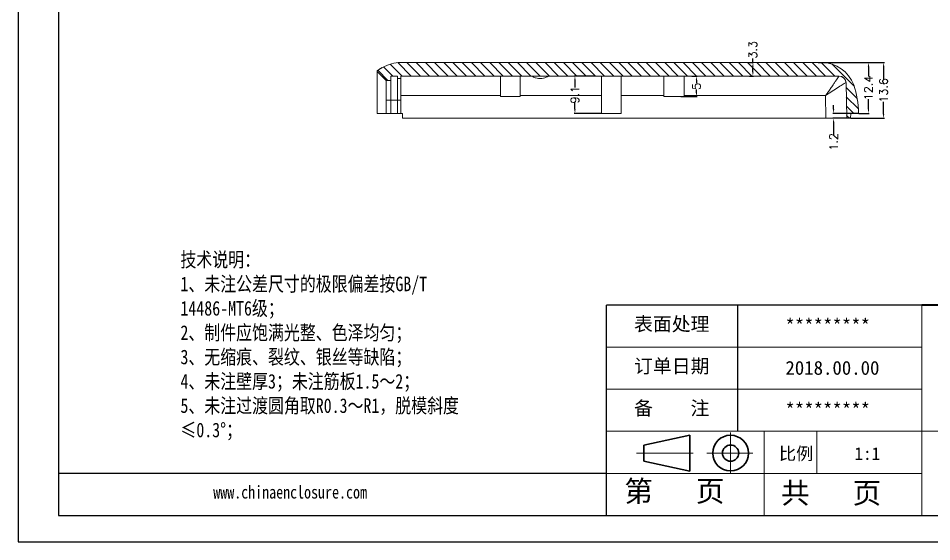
# Model space of a CAD drawing. Header units: inches. Extents: x 2883 to 4028, y 1129 to 1398.
# Drawn here: x 3358.6 to 3581.3, y 1128.8 to 1256.3 of the extents above; entities that cross this region are included whole.
import ezdxf

# ---------------------------------------------------------------- set-up
doc = ezdxf.new("R2010")
doc.units = ezdxf.units.IN
doc.header["$LTSCALE"] = 15
doc.linetypes.add('CENTER2', pattern=[28.575, 19.05, -3.175, 3.175, -3.175])
doc.layers.add('文字', color=81, linetype='Continuous')
for name, color, linetype, lineweight in [('粗实线', 7, 'Continuous', 30), ('细实线', 3, 'Continuous', 9), ('细点划线', 2, 'CENTER2', 9)]:
    doc.layers.add(name, color=color, linetype=linetype, lineweight=lineweight)
doc.styles.get("Standard").update_dxf_attribs({"font": 'txt', "bigfont": 'gbcbig.shx'})
doc.styles.add('宋体', font='', dxfattribs={"width": 0.8, "height": 3.5})
doc.styles.get('宋体').set_extended_font_data('SimSun')
doc.dimstyles.new('2.5', dxfattribs={"dimtxt": 2, "dimasz": 1, "dimexe": 0.18, "dimexo": 0.0625, "dimgap": 0.09, "dimtad": 0, "dimdsep": 46, "dimtxsty": 'Standard', "dimcen": 1, "dimclrd": 3, "dimclre": 3, "dimadec": 0, "dimazin": 2, "dimtfac": 1, "dimtofl": 0, "dimtmove": 0, "dimatfit": 3, "dimfxl": 1, "dimtolj": 1, "dimtzin": 0, "dimarcsym": 0})

# ---------------------------------------------------------------- blocks, each defined once
blk = doc.blocks.new('*D262')
at = {"color": 3, "lineweight": -2}
for p, q in [((3554.57, 1245.55), (3569.79, 1245.55)), ((3569.61, 1244.55), (3569.61, 1241.5)), ((3569.61, 1232.95), (3569.61, 1235.99)), ((3561.61, 1231.95), (3569.79, 1231.95))]:
    blk.add_line(p, q, dxfattribs=at)
at = {"color": 3}
for points in [[(3569.45, 1244.55), (3569.78, 1244.55), (3569.61, 1245.55)], [(3569.45, 1232.95), (3569.78, 1232.95), (3569.61, 1231.95)]]:
    blk.add_solid(points, dxfattribs=at)
at = {"layer": 'Defpoints', "color": 0}
for p in [(3554.51, 1245.55), (3569.61, 1245.55), (3561.55, 1231.95)]:
    blk.add_point(p, dxfattribs=at)
at = {"color": 0, "insert": (3569.61, 1238.75), "char_height": 2, "attachment_point": 5, "rotation": 90}
blk.add_mtext('\\A1;13.6', dxfattribs=at)
blk = doc.blocks.new('*D263')
at = {"color": 3, "lineweight": -2}
for p, q in [((3553.69, 1245.55), (3566.1, 1245.55)), ((3565.92, 1244.55), (3565.92, 1242.1)), ((3565.92, 1234.15), (3565.92, 1236.59)), ((3563.55, 1233.15), (3566.1, 1233.15))]:
    blk.add_line(p, q, dxfattribs=at)
at = {"color": 3}
for points in [[(3565.76, 1244.55), (3566.09, 1244.55), (3565.92, 1245.55)], [(3565.76, 1234.15), (3566.09, 1234.15), (3565.92, 1233.15)]]:
    blk.add_solid(points, dxfattribs=at)
at = {"layer": 'Defpoints', "color": 0}
for p in [(3553.63, 1245.55), (3565.92, 1245.55), (3563.49, 1233.15)]:
    blk.add_point(p, dxfattribs=at)
at = {"color": 0, "insert": (3565.92, 1239.35), "char_height": 2, "attachment_point": 5, "rotation": 90}
blk.add_mtext('\\A1;12.4', dxfattribs=at)
blk = doc.blocks.new('*D264')
at = {"color": 3, "lineweight": -2}
for p, q in [((3557.42, 1234.15), (3557.42, 1235.15)), ((3563.43, 1233.15), (3557.24, 1233.15)), ((3561.49, 1231.95), (3557.24, 1231.95)), ((3557.42, 1230.95), (3557.42, 1227.95))]:
    blk.add_line(p, q, dxfattribs=at)
at = {"color": 3}
for points in [[(3557.25, 1234.15), (3557.58, 1234.15), (3557.42, 1233.15)], [(3557.25, 1230.95), (3557.58, 1230.95), (3557.42, 1231.95)]]:
    blk.add_solid(points, dxfattribs=at)
at = {"layer": 'Defpoints', "color": 0}
for p in [(3557.42, 1233.15), (3561.55, 1231.95), (3563.49, 1233.15)]:
    blk.add_point(p, dxfattribs=at)
at = {"color": 0, "insert": (3557.42, 1226.19), "char_height": 2, "attachment_point": 5, "rotation": 90}
blk.add_mtext('\\A1;1.2', dxfattribs=at)
blk = doc.blocks.new('*D265')
at = {"color": 3, "lineweight": -2}
for p, q in [((3536.89, 1245.55), (3537.92, 1245.55)), ((3537.74, 1245.55), (3537.74, 1246.55)), ((3537.74, 1243.25), (3537.74, 1244.55)), ((3536.89, 1242.25), (3537.92, 1242.25))]:
    blk.add_line(p, q, dxfattribs=at)
at = {"color": 3}
for points in [[(3537.57, 1244.55), (3537.9, 1244.55), (3537.74, 1245.55)], [(3537.57, 1243.25), (3537.9, 1243.25), (3537.74, 1242.25)]]:
    blk.add_solid(points, dxfattribs=at)
at = {"layer": 'Defpoints', "color": 0}
for p in [(3536.83, 1245.55), (3537.74, 1245.55), (3536.83, 1242.25)]:
    blk.add_point(p, dxfattribs=at)
at = {"color": 0, "insert": (3537.74, 1248.64), "char_height": 2, "attachment_point": 5, "rotation": 90}
blk.add_mtext('\\A1;3.3', dxfattribs=at)
blk = doc.blocks.new('*D266')
at = {"color": 3, "lineweight": -2}
for p, q in [((3522.85, 1242.25), (3524.15, 1242.25)), ((3523.97, 1241.25), (3523.97, 1240.5)), ((3523.97, 1238.25), (3523.97, 1238.99)), ((3520.16, 1237.25), (3524.15, 1237.25))]:
    blk.add_line(p, q, dxfattribs=at)
at = {"color": 3}
for points in [[(3523.8, 1241.25), (3524.13, 1241.25), (3523.97, 1242.25)], [(3523.8, 1238.25), (3524.13, 1238.25), (3523.97, 1237.25)]]:
    blk.add_solid(points, dxfattribs=at)
at = {"layer": 'Defpoints', "color": 0}
for p in [(3522.78, 1242.25), (3523.97, 1242.25), (3520.1, 1237.25)]:
    blk.add_point(p, dxfattribs=at)
at = {"color": 0, "insert": (3523.97, 1239.75), "char_height": 2, "attachment_point": 5, "rotation": 90}
blk.add_mtext('\\A1;5', dxfattribs=at)
blk = doc.blocks.new('*D267')
at = {"color": 3, "lineweight": -2}
for p, q in [((3499.03, 1242.25), (3494.16, 1242.25)), ((3494.34, 1241.25), (3494.34, 1239.45)), ((3494.34, 1234.15), (3494.34, 1235.94)), ((3500.76, 1233.15), (3494.16, 1233.15))]:
    blk.add_line(p, q, dxfattribs=at)
at = {"color": 3}
for points in [[(3494.17, 1241.25), (3494.51, 1241.25), (3494.34, 1242.25)], [(3494.17, 1234.15), (3494.51, 1234.15), (3494.34, 1233.15)]]:
    blk.add_solid(points, dxfattribs=at)
at = {"layer": 'Defpoints', "color": 0}
for p in [(3494.34, 1242.25), (3499.09, 1242.25), (3500.82, 1233.15)]:
    blk.add_point(p, dxfattribs=at)
at = {"color": 0, "insert": (3494.34, 1237.7), "char_height": 2, "attachment_point": 5, "rotation": 90}
blk.add_mtext('\\A1;9.1', dxfattribs=at)

msp = doc.modelspace()

# ---------------------------------------------------------------- hatches: boundary and pattern name
at = {"linetype": 'Continuous', "lineweight": 0}
h = msp.add_hatch(dxfattribs=at)
h.set_pattern_fill('ANSI31', color=4, scale=0.5, angle=90, style=0)
edge = h.paths.add_edge_path(flags=0)
edge.add_line((3446.09, 1243.377), (3446.09, 1243.348))
edge.add_line((3446.09, 1243.348), (3448.315, 1241.198))
edge.add_line((3448.315, 1241.198), (3449.415, 1241.198))
edge.add_line((3449.415, 1241.198), (3449.415, 1242.223))
edge.add_line((3449.415, 1242.223), (3451.065, 1242.223))
edge.add_line((3451.065, 1242.223), (3451.065, 1241.648))
edge.add_line((3451.065, 1241.648), (3451.89, 1241.648))
edge.add_line((3451.89, 1241.648), (3451.89, 1242.248))
edge.add_line((3451.89, 1242.248), (3558.761, 1242.248))
edge.add_arc((3558.761, 1240.548), 1.7, 1, 90, ccw=False)
edge.add_line((3560.46, 1240.578), (3560.611, 1231.948))
edge.add_line((3560.611, 1231.948), (3561.548, 1231.948))
edge.add_line((3561.548, 1231.948), (3561.59, 1233.148))
edge.add_line((3561.59, 1233.148), (3563.49, 1233.148))
edge.add_spline(control_points=[(3563.49, 1233.148), (3563.49, 1235.595), (3563.099, 1237.901), (3562.318, 1240.065)], knot_values=[0, 0, 0, 0, 0.3761864, 0.3761864, 0.3761864, 0.3761864], weights=[1, 1, 1, 1], degree=3, periodic=0)
edge.add_arc((3554.511, 1237.248), 8.3, 19.84179, 90)
edge.add_line((3554.511, 1245.548), (3451.941, 1245.548))
edge.add_arc((3451.941, 1236.548), 9, 89.99815, 120.46714)
edge.add_line((3447.377, 1244.306), (3446.238, 1243.635))
edge.add_arc((3446.39, 1243.377), 0.3, 120.46553, 180.00003)

# ---------------------------------------------------------------- linework, layer by layer
for p, q in [((3358.601, 1397.774), (3358.601, 1128.767)), ((3368.446, 1391.369), (3368.446, 1135.172)), ((3358.601, 1253.307), (3358.601, 1128.767)), ((3578.931, 1186.411), (3502.072, 1186.411)), ((3502.072, 1135.172), (3502.072, 1186.411)), ((3534.097, 1155.668), (3534.097, 1186.411)), ((3502.072, 1145.42), (3368.446, 1145.42)), ((3368.446, 1135.172), (3732.65, 1135.172)), ((3358.601, 1128.767), (3739.054, 1128.767)), ((3358.601, 1128.767), (3534.737, 1128.767))]:
    msp.add_line(p, q)
at = {"color": 7, "linetype": 'Continuous', "lineweight": 15}
for p, q in [((3554.511, 1245.548), (3451.941, 1245.548)), ((3446.09, 1243.348), (3446.09, 1243.377)), ((3446.09, 1243.348), (3448.315, 1241.198)), ((3447.377, 1244.306), (3446.238, 1243.635)), ((3448.315, 1241.198), (3449.415, 1241.198)), ((3451.065, 1242.223), (3449.415, 1242.223)), ((3449.415, 1241.198), (3449.415, 1242.223)), ((3451.065, 1241.648), (3451.065, 1242.223)), ((3451.065, 1241.648), (3451.89, 1241.648)), ((3451.065, 1236.348), (3451.065, 1241.648)), ((3558.761, 1242.248), (3451.89, 1242.248)), ((3451.89, 1242.248), (3451.89, 1241.648)), ((3451.89, 1236.348), (3451.89, 1241.648)), ((3476.209, 1242.248), (3476.209, 1237.248)), ((3481.009, 1237.248), (3481.009, 1242.248)), ((3487.905, 1242.248), (3487.898, 1242.231)), ((3500.823, 1242.248), (3500.823, 1233.148)), ((3505.623, 1233.148), (3505.623, 1242.248)), ((3516.06, 1242.248), (3516.06, 1237.248)), ((3520.96, 1237.248), (3520.96, 1242.248)), ((3560.46, 1240.578), (3560.611, 1231.948)), ((3448.315, 1236.348), (3449.415, 1236.348)), ((3451.065, 1236.348), (3449.415, 1236.348)), ((3449.415, 1236.348), (3449.415, 1233.148)), ((3451.89, 1236.348), (3451.065, 1236.348)), ((3451.065, 1233.148), (3451.065, 1236.348)), ((3451.89, 1233.148), (3451.89, 1236.348)), ((3476.209, 1237.248), (3481.009, 1237.248)), ((3516.06, 1237.248), (3520.96, 1237.248)), ((3555.562, 1231.948), (3555.464, 1237.51)), ((3446.09, 1233.148), (3448.315, 1233.148)), ((3449.415, 1233.148), (3448.315, 1233.148)), ((3449.415, 1233.148), (3451.065, 1233.148)), ((3451.065, 1233.148), (3451.89, 1233.148)), ((3452.29, 1231.948), (3452.29, 1233.148)), ((3500.823, 1233.148), (3505.623, 1233.148)), ((3561.548, 1231.948), (3560.611, 1231.948)), ((3561.548, 1231.948), (3561.59, 1233.148)), ((3563.49, 1233.148), (3561.59, 1233.148))]:
    msp.add_line(p, q, dxfattribs=at)
for centre, radius, start, end in [((3451.941, 1236.548), 9, 89.99815, 120.46714), ((3554.511, 1237.248), 8.3, 19.84179, 90), ((3446.39, 1243.377), 0.3, 120.46553, 180.00003), ((3558.729, 1240.554), 1.695, 1.13138, 89.82911), ((3558.761, 1240.548), 1.7, 1, 90)]:
    msp.add_arc(centre, radius, start, end, dxfattribs=at)
for points, knots in [([(3446.09, 1243.305), (3446.09, 1243.256), (3446.09, 1243.152), (3446.09, 1242.736), (3446.09, 1242.123), (3446.09, 1241.329), (3446.09, 1240.375), (3446.09, 1239.295), (3446.09, 1238.431), (3446.09, 1237.866), (3446.09, 1237.621), (3446.09, 1237.376), (3446.09, 1237.129), (3446.09, 1236.888), (3446.09, 1236.657), (3446.09, 1236.433), (3446.09, 1236.229), (3446.09, 1236.033), (3446.09, 1235.843), (3446.09, 1235.601), (3446.09, 1235.248), (3446.09, 1234.726), (3446.09, 1234.003), (3446.09, 1233.456), (3446.09, 1233.148)], [0, 0, 0, 0, 0.0828404, 0.1745676, 0.2661908, 0.3579631, 0.4495328, 0.5411976, 0.6328602, 0.6513106, 0.6696898, 0.6880219, 0.7063312, 0.7246421, 0.7415338, 0.757481, 0.7742886, 0.7866646, 0.8007109, 0.8164276, 0.8402251, 0.878753, 0.9320113, 1, 1, 1, 1]), ([(3447.374, 1244.304), (3447.249, 1244.23), (3446.866, 1244.005), (3446.484, 1243.78), (3446.226, 1243.628)], [0, 0, 0, 0, 0.326222, 1, 1, 1, 1]), ([(3447.374, 1244.304), (3447.374, 1244.304), (3447.375, 1244.305), (3447.376, 1244.305), (3447.377, 1244.305), (3447.377, 1244.305), (3447.377, 1244.306), (3447.377, 1244.306), (3447.377, 1244.306), (3447.377, 1244.306), (3447.377, 1244.306)], [0, 0, 0, 0, 0.7249446, 0.9306723, 0.9822667, 0.99526, 0.9985712, 0.999445, 0.999844, 1, 1, 1, 1]), ([(3448.315, 1241.198), (3448.315, 1241.198), (3448.315, 1241.198), (3448.315, 1241.197), (3448.315, 1241.178), (3448.315, 1241.032), (3448.315, 1240.553), (3448.315, 1239.829), (3448.315, 1238.904), (3448.315, 1238.008), (3448.315, 1237.344), (3448.315, 1237.006), (3448.315, 1236.811), (3448.315, 1236.617), (3448.315, 1236.462), (3448.315, 1236.356), (3448.315, 1236.348)], [0.71165437, 0.71165437, 0.71165437, 0.71165437, 0.71289062, 0.71484375, 0.71875, 0.75, 0.78125, 0.8125, 0.84375, 0.875, 0.890625, 0.8984375, 0.90234375, 0.90625, 0.9140625, 0.91470809, 0.91470809, 0.91470809, 0.91470809]), ([(3449.415, 1241.198), (3449.415, 1241.197), (3449.415, 1241.195), (3449.415, 1241.179), (3449.415, 1241.152), (3449.415, 1241.115), (3449.415, 1241.067), (3449.415, 1241.008), (3449.415, 1240.939), (3449.415, 1240.829), (3449.415, 1240.662), (3449.415, 1240.413), (3449.415, 1240.12), (3449.415, 1239.784), (3449.415, 1239.412), (3449.415, 1239.01), (3449.415, 1238.583), (3449.415, 1238.174), (3449.415, 1237.789), (3449.415, 1237.436), (3449.415, 1237.078), (3449.415, 1236.715), (3449.415, 1236.471), (3449.415, 1236.348)], [0, 0, 0, 0, 0.0302328, 0.0602665, 0.0901674, 0.1200027, 0.1498401, 0.1797475, 0.2097918, 0.2400396, 0.304315, 0.3686596, 0.4343028, 0.5000165, 0.5656597, 0.6313734, 0.6956489, 0.7599935, 0.80826, 0.856118, 0.9038427, 0.9517116, 1, 1, 1, 1]), ([(3487.887, 1242.208), (3487.862, 1242.19), (3487.824, 1242.168), (3487.723, 1242.115), (3487.66, 1242.084), (3487.44, 1241.986), (3487.25, 1241.91), (3486.815, 1241.775), (3486.563, 1241.715), (3486.168, 1241.663), (3486.03, 1241.652), (3485.758, 1241.646), (3485.624, 1241.65), (3485.226, 1241.684), (3484.975, 1241.736), (3484.652, 1241.831), (3484.553, 1241.866), (3484.373, 1241.937), (3484.292, 1241.973), (3484.085, 1242.076), (3483.989, 1242.139), (3483.926, 1242.203), (3483.918, 1242.22), (3483.93, 1242.243), (3483.95, 1242.248), (3483.984, 1242.248)], [0, 0, 0, 0, 0.0625, 0.0625, 0.125, 0.125, 0.25, 0.25, 0.375, 0.375, 0.4375, 0.4375, 0.5, 0.5, 0.625, 0.625, 0.6875, 0.6875, 0.75, 0.75, 0.875, 0.875, 0.9375, 0.9375, 1, 1, 1, 1]), ([(3555.464, 1237.51), (3555.512, 1237.575), (3555.612, 1237.71), (3555.765, 1237.919), (3555.929, 1238.145), (3556.144, 1238.442), (3556.402, 1238.805), (3556.81, 1239.38), (3557.264, 1240.038), (3557.754, 1240.763), (3558.148, 1241.365), (3558.402, 1241.76), (3558.546, 1241.982), (3558.625, 1242.103), (3558.683, 1242.187), (3558.721, 1242.239), (3558.73, 1242.245), (3558.734, 1242.248)], [0, 0, 0, 0, 0.027931, 0.0582363, 0.0909625, 0.1261537, 0.1883858, 0.2516704, 0.3874967, 0.5002549, 0.6304885, 0.7497998, 0.8029864, 0.8546552, 0.9047413, 0.9531979, 1, 1, 1, 1]), ([(3560.423, 1240.587), (3560.338, 1240.598), (3560.105, 1240.477), (3559.459, 1240.093), (3559.045, 1239.829), (3557.682, 1238.948), (3556.586, 1238.229), (3555.464, 1237.51)], [0, 0, 0, 0, 0.25, 0.25, 0.5, 0.5, 1, 1, 1, 1]), ([(3448.315, 1236.348), (3448.315, 1236.332), (3448.315, 1236.291), (3448.315, 1236.201), (3448.315, 1235.933), (3448.315, 1235.493), (3448.315, 1234.907), (3448.315, 1234.125), (3448.315, 1233.539), (3448.315, 1233.148)], [0.914708085, 0.914708085, 0.914708085, 0.914708085, 0.916015625, 0.91796875, 0.921875, 0.9375, 0.953125, 0.96875, 1, 1, 1, 1]), ([(3452.29, 1231.948), (3456.562, 1231.948), (3460.847, 1231.948), (3469.436, 1231.948), (3473.735, 1231.948), (3486.648, 1231.948), (3495.276, 1231.948), (3508.25, 1231.948), (3512.58, 1231.948), (3521.217, 1231.948), (3525.527, 1231.948), (3538.438, 1231.948), (3547.015, 1231.948), (3555.562, 1231.948)], [0, 0, 0, 0, 0.125, 0.125, 0.25, 0.25, 0.5, 0.5, 0.625, 0.625, 0.75, 0.75, 1, 1, 1, 1]), ([(3555.562, 1231.948), (3555.914, 1231.948), (3556.256, 1231.948), (3556.919, 1231.948), (3557.242, 1231.948), (3557.862, 1231.948), (3558.152, 1231.948), (3558.694, 1231.948), (3558.949, 1231.948), (3559.408, 1231.948), (3559.611, 1231.948), (3559.966, 1231.948), (3560.119, 1231.948), (3560.363, 1231.948), (3560.455, 1231.948), (3560.579, 1231.948), (3560.611, 1231.948), (3560.611, 1231.948)], [0, 0, 0, 0, 0.125, 0.125, 0.25, 0.25, 0.375, 0.375, 0.5, 0.5, 0.625, 0.625, 0.75, 0.75, 0.875, 0.875, 1, 1, 1, 1])]:
    msp.add_open_spline(points, degree=3, knots=knots, dxfattribs=at)
for points in [[(3563.49, 1233.148), (3563.49, 1235.595), (3563.099, 1237.901), (3562.318, 1240.065)], [(3452.29, 1233.148), (3452.157, 1233.148), (3452.023, 1233.148), (3451.89, 1233.148)]]:
    msp.add_open_spline(points, degree=3, dxfattribs=at)
at = {"color": 8, "linetype": 'Continuous', "lineweight": 15}
for points, knots in [([(3451.89, 1237.51), (3455.087, 1237.51), (3461.482, 1237.51), (3469.596, 1237.51), (3474.514, 1237.51), (3476.209, 1237.51)], [0, 0, 0, 0, 0.3959877, 0.7919133, 1, 1, 1, 1]), ([(3481.009, 1237.51), (3484.167, 1237.51), (3490.556, 1237.51), (3497.167, 1237.51), (3500.614, 1237.51), (3500.823, 1237.51)], [0, 0, 0, 0, 0.4786484, 0.9682745, 1, 1, 1, 1]), ([(3505.623, 1237.51), (3507.053, 1237.51), (3510.533, 1237.51), (3514.011, 1237.51), (3516.06, 1237.51)], [0, 0, 0, 0, 0.41065725, 1, 1, 1, 1]), ([(3520.96, 1237.51), (3523.375, 1237.51), (3528.836, 1237.51), (3537.321, 1237.51), (3546.415, 1237.51), (3552.448, 1237.51), (3555.464, 1237.51)], [0, 0, 0, 0, 0.2089875, 0.4726576, 0.7363157, 1, 1, 1, 1])]:
    msp.add_open_spline(points, degree=3, knots=knots, dxfattribs=at)
at = {"layer": '粗实线', "color": 7, "lineweight": 40}
msp.add_line((3732.65, 1186.411), (3578.931, 1186.411), dxfattribs=at)
at = {"layer": '粗实线', "color": 7}
for p, q in [((3522.325, 1154.709), (3511.128, 1152.336)), ((3522.325, 1154.709), (3522.325, 1145.933)), ((3511.128, 1152.336), (3511.128, 1148.376)), ((3511.128, 1148.376), (3522.325, 1145.933))]:
    msp.add_line(p, q, dxfattribs=at)
for radius in [4.353, 1.98]:
    msp.add_circle((3532.291, 1150.356), radius, dxfattribs=at)
at = {"layer": '细实线', "color": 7}
for p, q in [((3578.931, 1186.411), (3578.931, 1135.172)), ((3578.931, 1176.164), (3502.072, 1176.164)), ((3578.931, 1165.916), (3502.072, 1165.916)), ((3732.65, 1155.668), (3502.072, 1155.668)), ((3540.501, 1155.668), (3540.501, 1135.172)), ((3553.311, 1155.668), (3553.311, 1145.42)), ((3578.931, 1145.42), (3502.072, 1145.42))]:
    msp.add_line(p, q, dxfattribs=at)
at = {"layer": '细点划线', "color": 7}
for p, q in [((3532.291, 1155.367), (3532.291, 1145.42)), ((3509.343, 1150.356), (3523.183, 1150.356)), ((3526.469, 1150.356), (3537.721, 1150.356))]:
    msp.add_line(p, q, dxfattribs=at)

# ---------------------------------------------------------------- texts
at = {"char_height": 3.3702, "width": 1915.45091, "attachment_point": 1}
for s, insert in [('{\\fSimHei|b0|i0|c134|p49;表面处理}', (3508.755, 1183.503)), ('{\\fSimHei|b0|i0|c134|p49;*********}', (3545.668, 1183.07)), ('{\\fSimHei|b0|i0|c134|p49;订单日期}', (3508.755, 1173.255)), ('{\\fSimHei|b0|i0|c134|p49;2018.00.00}', (3545.668, 1172.822)), ('{\\fSimHei|b0|i0|c134|p49;备    注}', (3508.755, 1163.007)), ('{\\fSimHei|b0|i0|c134|p49;*********}', (3545.668, 1162.574))]:
    msp.add_mtext(s, dxfattribs=dict(at, insert=insert))
at = {"layer": '文字', "color": 0, "attachment_point": 1, "style": '宋体'}
for s, insert, char_height, width in [('{\\H1.111x;技术说明：\\P1、未注公差尺寸的极限偏差按GB/T 14486-MT6级；\\P2、制件应饱满光整、色泽均匀；\\P3、无缩痕、裂纹、银丝等缺陷；\\P4、未注壁厚3；未注筋板1.5～2；\\P5、未注过渡圆角取R0.3～R1，脱模斜度≤0.3%%D；}', (3398.148, 1199.299), 3.20247, 72.13368), ('www.chinaenclosure.com', (3406.147, 1142.421), 3.1313, 55.01397)]:
    msp.add_mtext(s, dxfattribs=dict(at, insert=insert, char_height=char_height, width=width))
at = {"layer": '细实线', "color": 7, "attachment_point": 1}
for s, insert, char_height, width in [('{\\fSimSun|b0|i0|c134|p54;比例}', (3544.088, 1151.787), 3.07437, 13.49552), ('{\\fSimSun|b0|i0|c134|p54;1:1}', (3562.503, 1151.787), 3.07437, 13.49552), ('{\\fSimSun|b0|i0|c134|p54;第   页}', (3506.384, 1143.658), 5.12395, 38.42961), ('{\\fSimSun|b0|i0|c134|p54; 共   页}', (3541.129, 1143.223), 5.12395, 38.42961)]:
    msp.add_mtext(s, dxfattribs=dict(at, insert=insert, char_height=char_height, width=width))

# ---------------------------------------------------------------- dimensions: what is measured, and where the dimension line sits
for base, p1, p2, picture, middle in [((3537.738, 1245.548), (3536.831, 1242.248), (3536.831, 1245.548), '*D265', (3537.738, 1248.638)), ((3565.922, 1245.548), (3563.49, 1233.148), (3553.631, 1245.548), '*D263', (3565.922, 1239.348)), ((3569.612, 1245.548), (3561.548, 1231.948), (3554.511, 1245.548), '*D262', (3569.612, 1238.748)), ((3494.34, 1242.248), (3500.823, 1233.148), (3499.094, 1242.248), '*D267', (3494.34, 1237.698)), ((3523.967, 1242.248), (3520.101, 1237.248), (3522.784, 1242.248), '*D266', (3523.967, 1239.748))]:
    dim = msp.add_linear_dim(base=base, p1=p1, p2=p2, angle=90, dimstyle='2.5')
    dim.commit()
    dim.dimension.update_dxf_attribs({"geometry": picture, "text_midpoint": middle})
dim = msp.add_linear_dim(base=(3557.416, 1233.148), p1=(3561.548, 1231.948), p2=(3563.49, 1233.148), angle=90, dimstyle='2.5')
dim.commit()
dim.dimension.update_dxf_attribs({"geometry": '*D264', "text_midpoint": (3557.416, 1226.194), "dimtype": 160})

doc.saveas('drawing.dxf')
